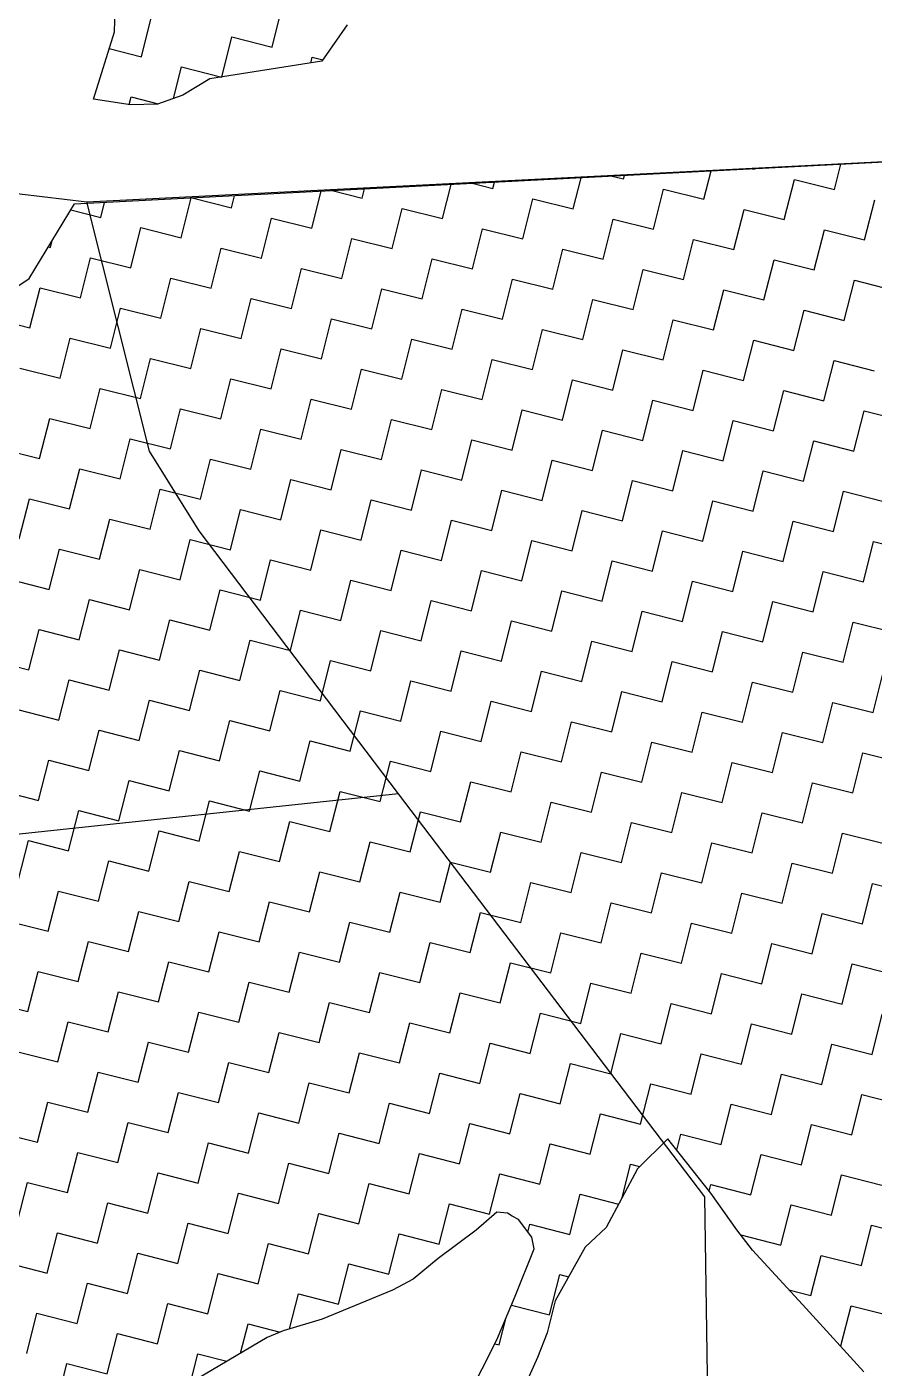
# Model space of a CAD drawing. Header units: metres. Extents: x 281097 to 285452, y 2029380 to 2031700.
# Drawn here: x 283214.8 to 283467.3, y 2030445 to 2030844.6 of the extents above; entities that cross this region are included whole.
import ezdxf

# ---------------------------------------------------------------- set-up
doc = ezdxf.new("R2010")
doc.units = ezdxf.units.M
doc.header["$MEASUREMENT"] = 0
doc.layers.add('POLY_HATCH', color=12, linetype='Continuous')
doc.layers.add('POLY_PARCEL', color=6, linetype='Continuous')

msp = doc.modelspace()

# ---------------------------------------------------------------- linework, layer by layer
at = {"layer": 'POLY_HATCH'}
for p, q in [((283240.97, 2030843.13), (283241.27, 2030853.33)), ((283234.73, 2030823.01), (283240.97, 2030843.13)), ((283310.32, 2030845.23), (283302.72, 2030834.34)), ((283302.72, 2030834.34), (283269.4, 2030829.08)), ((283269.4, 2030829.08), (283261.33, 2030824.27)), ((283245.74, 2030821.37), (283234.73, 2030823.01)), ((283261.33, 2030824.27), (283253.8, 2030821.61)), ((283253.8, 2030821.61), (283245.74, 2030821.37)), ((283229.01, 2030791.84), (283533.37, 2030807.64)), ((283215.5, 2030769.65), (283229.01, 2030791.84)), ((283203.12, 2030761.36), (283215.5, 2030769.65)), ((283405.83, 2030513.37), (283396.77, 2030504.46)), ((283418.66, 2030497.15), (283405.83, 2030513.37)), ((283396.77, 2030504.46), (283387.52, 2030486.98)), ((283426.46, 2030486.22), (283418.66, 2030497.15)), ((283354.88, 2030491.5), (283348.69, 2030486.1)), ((283358.03, 2030491.23), (283354.88, 2030491.5)), ((283359.42, 2030490.35), (283358.03, 2030491.23)), ((283361.31, 2030489.33), (283359.42, 2030490.35)), ((283365.32, 2030484.03), (283361.31, 2030489.33)), ((283387.52, 2030486.98), (283381.2, 2030481.08)), ((283348.69, 2030486.1), (283337.45, 2030477.69)), ((283366.07, 2030480.62), (283365.32, 2030484.03)), ((283431.08, 2030480.23), (283426.46, 2030486.22)), ((283360.36, 2030466.53), (283366.07, 2030480.62)), ((283381.2, 2030481.08), (283372.32, 2030465.11)), ((283381.2, 2030481.08), (283381.2, 2030481.08)), ((283447.03, 2030462.79), (283431.08, 2030480.23)), ((283337.45, 2030477.69), (283329.99, 2030471.54)), ((283329.99, 2030471.54), (283323.81, 2030468.29)), ((283323.81, 2030468.29), (283302.86, 2030459.66)), ((283354.9, 2030453.45), (283360.36, 2030466.53)), ((283372.32, 2030465.11), (283369.9, 2030455.54)), ((283302.86, 2030459.66), (283291.25, 2030456.17)), ((283464.24, 2030443.96), (283447.03, 2030462.79)), ((283291.25, 2030456.17), (283286.46, 2030454.17)), ((283369.9, 2030455.54), (283366.98, 2030448.24)), ((283286.46, 2030454.17), (283240.92, 2030427.32)), ((283345.26, 2030434.46), (283354.9, 2030453.45)), ((283366.98, 2030448.24), (283364.44, 2030442.46))]:
    msp.add_line(p, q, dxfattribs=at)
at = {"layer": 'POLY_HATCH', "linetype": 'Continuous'}
for p, q in [((283248.99, 2030835.7), (283252.02, 2030847.67)), ((283287.94, 2030838.57), (283290.97, 2030850.54)), ((283272.93, 2030829.63), (283275.97, 2030841.6)), ((283275.97, 2030841.6), (283287.94, 2030838.57)), ((283239.42, 2030838.12), (283248.99, 2030835.7)), ((283299.47, 2030833.82), (283299.91, 2030835.54)), ((283299.91, 2030835.54), (283303.01, 2030834.75)), ((283258.59, 2030823.3), (283260.96, 2030832.66)), ((283260.96, 2030832.66), (283272.93, 2030829.63)), ((283245.38, 2030821.42), (283245.96, 2030823.72)), ((283245.96, 2030823.72), (283254.01, 2030821.68)), ((283455.53, 2030796.12), (283457.45, 2030803.7)), ((283377.64, 2030790.37), (283380, 2030799.67)), ((283389.28, 2030800.16), (283392.64, 2030799.31)), ((283392.64, 2030799.31), (283392.9, 2030800.35)), ((283416.58, 2030793.24), (283418.72, 2030801.69)), ((283431.02, 2030802.32), (283431.59, 2030802.18)), ((283431.59, 2030802.18), (283431.63, 2030802.36)), ((283440.53, 2030787.18), (283443.56, 2030799.15)), ((283443.56, 2030799.15), (283455.53, 2030796.12)), ((283299.75, 2030784.62), (283302.54, 2030795.65)), ((283305.81, 2030795.82), (283314.75, 2030793.56)), ((283314.75, 2030793.56), (283315.45, 2030796.32)), ((283338.69, 2030787.49), (283341.27, 2030797.66)), ((283347.55, 2030797.99), (283353.7, 2030796.43)), ((283353.7, 2030796.43), (283354.18, 2030798.33)), ((283401.58, 2030784.3), (283404.61, 2030796.27)), ((283404.61, 2030796.27), (283416.58, 2030793.24)), ((283236.86, 2030787.81), (283238, 2030792.3)), ((283260.8, 2030781.75), (283263.82, 2030793.64)), ((283264.08, 2030793.66), (283275.81, 2030790.69)), ((283275.81, 2030790.69), (283276.73, 2030794.31)), ((283362.64, 2030781.43), (283365.67, 2030793.4)), ((283365.67, 2030793.4), (283377.64, 2030790.37)), ((283464.47, 2030781.11), (283467.5, 2030793.08)), ((283227.94, 2030790.07), (283236.86, 2030787.81)), ((283284.75, 2030775.68), (283287.78, 2030787.65)), ((283287.78, 2030787.65), (283299.75, 2030784.62)), ((283323.69, 2030778.56), (283326.72, 2030790.53)), ((283326.72, 2030790.53), (283338.69, 2030787.49)), ((283386.58, 2030775.37), (283389.61, 2030787.34)), ((283389.61, 2030787.34), (283401.58, 2030784.3)), ((283425.52, 2030778.24), (283428.55, 2030790.21)), ((283428.55, 2030790.21), (283440.53, 2030787.18)), ((283245.8, 2030772.81), (283248.83, 2030784.78)), ((283248.83, 2030784.78), (283260.8, 2030781.75)), ((283347.63, 2030772.49), (283350.66, 2030784.46)), ((283350.66, 2030784.46), (283362.64, 2030781.43)), ((283449.46, 2030772.17), (283452.5, 2030784.14)), ((283452.5, 2030784.14), (283464.47, 2030781.11)), ((283221.22, 2030779.04), (283221.86, 2030778.87)), ((283221.86, 2030778.87), (283222.38, 2030780.95)), ((283269.74, 2030766.74), (283272.77, 2030778.71)), ((283272.77, 2030778.71), (283284.75, 2030775.68)), ((283308.69, 2030769.62), (283311.72, 2030781.59)), ((283311.72, 2030781.59), (283323.69, 2030778.56)), ((283410.52, 2030769.3), (283413.55, 2030781.27)), ((283413.55, 2030781.27), (283425.52, 2030778.24)), ((283230.8, 2030763.87), (283233.83, 2030775.84)), ((283233.83, 2030775.84), (283245.8, 2030772.81)), ((283332.63, 2030763.55), (283335.66, 2030775.52)), ((283335.66, 2030775.52), (283347.63, 2030772.49)), ((283371.57, 2030766.43), (283374.61, 2030778.4)), ((283374.61, 2030778.4), (283386.58, 2030775.37)), ((283434.46, 2030763.24), (283437.49, 2030775.21)), ((283437.49, 2030775.21), (283449.46, 2030772.17)), ((283293.68, 2030760.68), (283296.72, 2030772.65)), ((283296.72, 2030772.65), (283308.69, 2030769.62)), ((283395.52, 2030760.36), (283398.55, 2030772.33)), ((283398.55, 2030772.33), (283410.52, 2030769.3)), ((283215.79, 2030754.93), (283218.83, 2030766.9)), ((283218.83, 2030766.9), (283230.8, 2030763.87)), ((283254.74, 2030757.81), (283257.77, 2030769.78)), ((283257.77, 2030769.78), (283269.74, 2030766.74)), ((283356.57, 2030757.49), (283359.6, 2030769.46)), ((283359.6, 2030769.46), (283371.57, 2030766.43)), ((283458.4, 2030757.17), (283461.43, 2030769.14)), ((283461.43, 2030769.14), (283473.41, 2030766.11)), ((283278.68, 2030751.74), (283281.71, 2030763.71)), ((283281.71, 2030763.71), (283293.68, 2030760.68)), ((283317.63, 2030754.61), (283320.66, 2030766.59)), ((283320.66, 2030766.59), (283332.63, 2030763.55)), ((283380.51, 2030751.42), (283383.54, 2030763.39)), ((283383.54, 2030763.39), (283395.52, 2030760.36)), ((283419.46, 2030754.3), (283422.49, 2030766.27)), ((283422.49, 2030766.27), (283434.46, 2030763.24)), ((283239.74, 2030748.87), (283242.77, 2030760.84)), ((283242.77, 2030760.84), (283254.74, 2030757.81)), ((283341.57, 2030748.55), (283344.6, 2030760.52)), ((283344.6, 2030760.52), (283356.57, 2030757.49)), ((283443.4, 2030748.23), (283446.43, 2030760.2)), ((283446.43, 2030760.2), (283458.4, 2030757.17)), ((283203.82, 2030757.96), (283215.79, 2030754.93)), ((283263.68, 2030742.8), (283266.71, 2030754.77)), ((283266.71, 2030754.77), (283278.68, 2030751.74)), ((283302.62, 2030745.68), (283305.65, 2030757.65)), ((283305.65, 2030757.65), (283317.63, 2030754.61)), ((283404.45, 2030745.36), (283407.49, 2030757.33)), ((283407.49, 2030757.33), (283419.46, 2030754.3)), ((283224.73, 2030739.93), (283227.76, 2030751.9)), ((283227.76, 2030751.9), (283239.74, 2030748.87)), ((283326.56, 2030739.61), (283329.6, 2030751.58)), ((283329.6, 2030751.58), (283341.57, 2030748.55)), ((283365.51, 2030742.48), (283368.54, 2030754.46)), ((283368.54, 2030754.46), (283380.51, 2030751.42)), ((283428.4, 2030739.29), (283431.43, 2030751.26)), ((283431.43, 2030751.26), (283443.4, 2030748.23)), ((283287.62, 2030736.74), (283290.65, 2030748.71)), ((283290.65, 2030748.71), (283302.62, 2030745.68)), ((283389.45, 2030736.42), (283392.48, 2030748.39)), ((283392.48, 2030748.39), (283404.45, 2030745.36)), ((283212.76, 2030742.96), (283224.73, 2030739.93)), ((283248.67, 2030733.86), (283251.71, 2030745.83)), ((283251.71, 2030745.83), (283263.68, 2030742.8)), ((283350.51, 2030733.55), (283353.54, 2030745.52)), ((283353.54, 2030745.52), (283365.51, 2030742.48)), ((283452.34, 2030733.23), (283455.37, 2030745.2)), ((283455.37, 2030745.2), (283467.34, 2030742.17)), ((283272.62, 2030727.8), (283275.65, 2030739.77)), ((283275.65, 2030739.77), (283287.62, 2030736.74)), ((283311.56, 2030730.67), (283314.59, 2030742.64)), ((283314.59, 2030742.64), (283326.56, 2030739.61)), ((283374.45, 2030727.48), (283377.48, 2030739.45)), ((283377.48, 2030739.45), (283389.45, 2030736.42)), ((283413.39, 2030730.36), (283416.42, 2030742.33)), ((283416.42, 2030742.33), (283428.4, 2030739.29)), ((283233.67, 2030724.93), (283236.7, 2030736.9)), ((283236.7, 2030736.9), (283248.67, 2030733.86)), ((283335.5, 2030724.61), (283338.53, 2030736.58)), ((283338.53, 2030736.58), (283350.51, 2030733.55)), ((283437.33, 2030724.29), (283440.37, 2030736.26)), ((283440.37, 2030736.26), (283452.34, 2030733.23)), ((283257.61, 2030718.86), (283260.64, 2030730.83)), ((283260.64, 2030730.83), (283272.62, 2030727.8)), ((283296.56, 2030721.73), (283299.59, 2030733.71)), ((283299.59, 2030733.71), (283311.56, 2030730.67)), ((283398.39, 2030721.42), (283401.42, 2030733.39)), ((283401.42, 2030733.39), (283413.39, 2030730.36)), ((283218.67, 2030715.99), (283221.7, 2030727.96)), ((283221.7, 2030727.96), (283233.67, 2030724.93)), ((283320.5, 2030715.67), (283323.53, 2030727.64)), ((283323.53, 2030727.64), (283335.5, 2030724.61)), ((283359.44, 2030718.54), (283362.48, 2030730.51)), ((283362.48, 2030730.51), (283374.45, 2030727.48)), ((283422.33, 2030715.35), (283425.36, 2030727.32)), ((283425.36, 2030727.32), (283437.33, 2030724.29)), ((283461.28, 2030718.23), (283464.31, 2030730.2)), ((283464.31, 2030730.2), (283476.28, 2030727.16)), ((283281.55, 2030712.8), (283284.59, 2030724.77)), ((283284.59, 2030724.77), (283296.56, 2030721.73)), ((283383.39, 2030712.48), (283386.42, 2030724.45)), ((283386.42, 2030724.45), (283398.39, 2030721.42)), ((283206.7, 2030719.02), (283218.67, 2030715.99)), ((283242.61, 2030709.92), (283245.64, 2030721.89)), ((283245.64, 2030721.89), (283257.61, 2030718.86)), ((283305.5, 2030706.73), (283308.53, 2030718.7)), ((283308.53, 2030718.7), (283320.5, 2030715.67)), ((283344.44, 2030709.6), (283347.47, 2030721.58)), ((283347.47, 2030721.58), (283359.44, 2030718.54)), ((283446.27, 2030709.29), (283449.31, 2030721.26)), ((283449.31, 2030721.26), (283461.28, 2030718.23)), ((283266.55, 2030703.86), (283269.58, 2030715.83)), ((283269.58, 2030715.83), (283281.55, 2030712.8)), ((283368.38, 2030703.54), (283371.42, 2030715.51)), ((283371.42, 2030715.51), (283383.39, 2030712.48)), ((283407.33, 2030706.41), (283410.36, 2030718.38)), ((283410.36, 2030718.38), (283422.33, 2030715.35)), ((283227.61, 2030700.98), (283230.64, 2030712.95)), ((283230.64, 2030712.95), (283242.61, 2030709.92)), ((283329.44, 2030700.67), (283332.47, 2030712.64)), ((283332.47, 2030712.64), (283344.44, 2030709.6)), ((283431.27, 2030700.35), (283434.3, 2030712.32)), ((283434.3, 2030712.32), (283446.27, 2030709.29)), ((283251.55, 2030694.92), (283254.58, 2030706.89)), ((283254.58, 2030706.89), (283266.55, 2030703.86)), ((283290.49, 2030697.79), (283293.53, 2030709.76)), ((283293.53, 2030709.76), (283305.5, 2030706.73)), ((283392.32, 2030697.48), (283395.36, 2030709.45)), ((283395.36, 2030709.45), (283407.33, 2030706.41)), ((283212.6, 2030692.05), (283215.64, 2030704.02)), ((283215.64, 2030704.02), (283227.61, 2030700.98)), ((283314.43, 2030691.73), (283317.47, 2030703.7)), ((283317.47, 2030703.7), (283329.44, 2030700.67)), ((283353.38, 2030694.6), (283356.41, 2030706.57)), ((283356.41, 2030706.57), (283368.38, 2030703.54)), ((283416.27, 2030691.41), (283419.3, 2030703.38)), ((283419.3, 2030703.38), (283431.27, 2030700.35)), ((283455.21, 2030694.28), (283458.24, 2030706.26)), ((283458.24, 2030706.26), (283470.21, 2030703.22)), ((283275.49, 2030688.85), (283278.52, 2030700.82)), ((283278.52, 2030700.82), (283290.49, 2030697.79)), ((283377.32, 2030688.54), (283380.35, 2030700.51)), ((283380.35, 2030700.51), (283392.32, 2030697.48)), ((283236.54, 2030685.98), (283239.58, 2030697.95)), ((283239.58, 2030697.95), (283251.55, 2030694.92)), ((283299.43, 2030682.79), (283302.46, 2030694.76)), ((283302.46, 2030694.76), (283314.43, 2030691.73)), ((283338.38, 2030685.66), (283341.41, 2030697.63)), ((283341.41, 2030697.63), (283353.38, 2030694.6)), ((283440.21, 2030685.35), (283443.24, 2030697.32)), ((283443.24, 2030697.32), (283455.21, 2030694.28)), ((283260.49, 2030679.92), (283263.52, 2030691.89)), ((283263.52, 2030691.89), (283275.49, 2030688.85)), ((283362.32, 2030679.6), (283365.35, 2030691.57)), ((283365.35, 2030691.57), (283377.32, 2030688.54)), ((283401.26, 2030682.47), (283404.3, 2030694.44)), ((283404.3, 2030694.44), (283416.27, 2030691.41)), ((283464.15, 2030679.28), (283467.18, 2030691.25)), ((283467.18, 2030691.25), (283479.15, 2030688.22)), ((283221.54, 2030677.04), (283224.57, 2030689.01)), ((283224.57, 2030689.01), (283236.54, 2030685.98)), ((283323.37, 2030676.72), (283326.41, 2030688.7)), ((283326.41, 2030688.7), (283338.38, 2030685.66)), ((283425.2, 2030676.41), (283428.24, 2030688.38)), ((283428.24, 2030688.38), (283440.21, 2030685.35)), ((283245.48, 2030670.98), (283248.52, 2030682.95)), ((283248.52, 2030682.95), (283260.49, 2030679.92)), ((283284.43, 2030673.85), (283287.46, 2030685.82)), ((283287.46, 2030685.82), (283299.43, 2030682.79)), ((283386.26, 2030673.53), (283389.29, 2030685.5)), ((283389.29, 2030685.5), (283401.26, 2030682.47)), ((283209.57, 2030680.07), (283221.54, 2030677.04)), ((283308.37, 2030667.79), (283311.4, 2030679.76)), ((283311.4, 2030679.76), (283323.37, 2030676.72)), ((283347.31, 2030670.66), (283350.35, 2030682.63)), ((283350.35, 2030682.63), (283362.32, 2030679.6)), ((283410.2, 2030667.47), (283413.23, 2030679.44)), ((283413.23, 2030679.44), (283425.2, 2030676.41)), ((283449.15, 2030670.34), (283452.18, 2030682.31)), ((283452.18, 2030682.31), (283464.15, 2030679.28)), ((283269.42, 2030664.91), (283272.46, 2030676.88)), ((283272.46, 2030676.88), (283284.43, 2030673.85)), ((283371.26, 2030664.6), (283374.29, 2030676.57)), ((283374.29, 2030676.57), (283386.26, 2030673.53)), ((283230.48, 2030662.04), (283233.51, 2030674.01)), ((283233.51, 2030674.01), (283245.48, 2030670.98)), ((283293.37, 2030658.85), (283296.4, 2030670.82)), ((283296.4, 2030670.82), (283308.37, 2030667.79)), ((283332.31, 2030661.72), (283335.34, 2030673.69)), ((283335.34, 2030673.69), (283347.31, 2030670.66)), ((283434.14, 2030661.4), (283437.18, 2030673.37)), ((283437.18, 2030673.37), (283449.15, 2030670.34)), ((283254.42, 2030655.97), (283257.45, 2030667.94)), ((283257.45, 2030667.94), (283269.42, 2030664.91)), ((283356.25, 2030655.66), (283359.29, 2030667.63)), ((283359.29, 2030667.63), (283371.26, 2030664.6)), ((283395.2, 2030658.53), (283398.23, 2030670.5)), ((283398.23, 2030670.5), (283410.2, 2030667.47)), ((283458.08, 2030655.34), (283461.12, 2030667.31)), ((283461.12, 2030667.31), (283473.09, 2030664.28)), ((283215.48, 2030653.1), (283218.51, 2030665.07)), ((283218.51, 2030665.07), (283230.48, 2030662.04)), ((283317.31, 2030652.78), (283320.34, 2030664.75)), ((283320.34, 2030664.75), (283332.31, 2030661.72)), ((283419.14, 2030652.47), (283422.17, 2030664.44)), ((283422.17, 2030664.44), (283434.14, 2030661.4)), ((283239.42, 2030647.04), (283242.45, 2030659.01)), ((283242.45, 2030659.01), (283254.42, 2030655.97)), ((283278.36, 2030649.91), (283281.4, 2030661.88)), ((283281.4, 2030661.88), (283293.37, 2030658.85)), ((283380.19, 2030649.59), (283383.23, 2030661.56)), ((283383.23, 2030661.56), (283395.2, 2030658.53)), ((283203.51, 2030656.13), (283215.48, 2030653.1)), ((283302.31, 2030643.84), (283305.34, 2030655.82)), ((283305.34, 2030655.82), (283317.31, 2030652.78)), ((283341.25, 2030646.72), (283344.28, 2030658.69)), ((283344.28, 2030658.69), (283356.25, 2030655.66)), ((283404.14, 2030643.53), (283407.17, 2030655.5)), ((283407.17, 2030655.5), (283419.14, 2030652.47)), ((283443.08, 2030646.4), (283446.11, 2030658.37)), ((283446.11, 2030658.37), (283458.08, 2030655.34)), ((283263.36, 2030640.97), (283266.39, 2030652.94)), ((283266.39, 2030652.94), (283278.36, 2030649.91)), ((283365.19, 2030640.65), (283368.22, 2030652.62)), ((283368.22, 2030652.62), (283380.19, 2030649.59)), ((283467.02, 2030640.34), (283470.06, 2030652.31)), ((283224.42, 2030638.1), (283227.45, 2030650.07)), ((283227.45, 2030650.07), (283239.42, 2030647.04)), ((283287.3, 2030634.91), (283290.33, 2030646.88)), ((283290.33, 2030646.88), (283302.31, 2030643.84)), ((283326.25, 2030637.78), (283329.28, 2030649.75)), ((283329.28, 2030649.75), (283341.25, 2030646.72)), ((283428.08, 2030637.46), (283431.11, 2030649.43)), ((283431.11, 2030649.43), (283443.08, 2030646.4)), ((283248.36, 2030632.03), (283251.39, 2030644)), ((283251.39, 2030644), (283263.36, 2030640.97)), ((283350.19, 2030631.71), (283353.22, 2030643.69)), ((283353.22, 2030643.69), (283365.19, 2030640.65)), ((283389.13, 2030634.59), (283392.17, 2030646.56)), ((283392.17, 2030646.56), (283404.14, 2030643.53)), ((283452.02, 2030631.4), (283455.05, 2030643.37)), ((283455.05, 2030643.37), (283467.02, 2030640.34)), ((283212.44, 2030641.13), (283224.42, 2030638.1)), ((283311.24, 2030628.84), (283314.28, 2030640.81)), ((283314.28, 2030640.81), (283326.25, 2030637.78)), ((283413.08, 2030628.52), (283416.11, 2030640.49)), ((283416.11, 2030640.49), (283428.08, 2030637.46)), ((283233.35, 2030623.09), (283236.39, 2030635.06)), ((283236.39, 2030635.06), (283248.36, 2030632.03)), ((283272.3, 2030625.97), (283275.33, 2030637.94)), ((283275.33, 2030637.94), (283287.3, 2030634.91)), ((283374.13, 2030625.65), (283377.16, 2030637.62)), ((283377.16, 2030637.62), (283389.13, 2030634.59)), ((283296.24, 2030619.9), (283299.27, 2030631.87)), ((283299.27, 2030631.87), (283311.24, 2030628.84)), ((283335.19, 2030622.78), (283338.22, 2030634.75)), ((283338.22, 2030634.75), (283350.19, 2030631.71)), ((283398.07, 2030619.59), (283401.1, 2030631.56)), ((283401.1, 2030631.56), (283413.08, 2030628.52)), ((283437.02, 2030622.46), (283440.05, 2030634.43)), ((283440.05, 2030634.43), (283452.02, 2030631.4)), ((283257.3, 2030617.03), (283260.33, 2030629)), ((283260.33, 2030629), (283272.3, 2030625.97)), ((283359.13, 2030616.71), (283362.16, 2030628.68)), ((283362.16, 2030628.68), (283374.13, 2030625.65)), ((283460.96, 2030616.39), (283463.99, 2030628.37)), ((283463.99, 2030628.37), (283475.96, 2030625.33)), ((283218.35, 2030614.16), (283221.38, 2030626.13)), ((283221.38, 2030626.13), (283233.35, 2030623.09)), ((283281.24, 2030610.96), (283284.27, 2030622.94)), ((283284.27, 2030622.94), (283296.24, 2030619.9)), ((283320.18, 2030613.84), (283323.21, 2030625.81)), ((283323.21, 2030625.81), (283335.19, 2030622.78)), ((283422.01, 2030613.52), (283425.05, 2030625.49)), ((283425.05, 2030625.49), (283437.02, 2030622.46)), ((283242.29, 2030608.09), (283245.32, 2030620.06)), ((283245.32, 2030620.06), (283257.3, 2030617.03)), ((283344.12, 2030607.77), (283347.16, 2030619.74)), ((283347.16, 2030619.74), (283359.13, 2030616.71)), ((283383.07, 2030610.65), (283386.1, 2030622.62)), ((283386.1, 2030622.62), (283398.07, 2030619.59)), ((283445.96, 2030607.46), (283448.99, 2030619.43)), ((283448.99, 2030619.43), (283460.96, 2030616.39)), ((283206.38, 2030617.19), (283218.35, 2030614.16)), ((283305.18, 2030604.9), (283308.21, 2030616.87)), ((283308.21, 2030616.87), (283320.18, 2030613.84)), ((283407.01, 2030604.58), (283410.04, 2030616.55)), ((283410.04, 2030616.55), (283422.01, 2030613.52)), ((283227.29, 2030599.15), (283230.32, 2030611.12)), ((283230.32, 2030611.12), (283242.29, 2030608.09)), ((283266.23, 2030602.03), (283269.27, 2030614)), ((283269.27, 2030614), (283281.24, 2030610.96)), ((283368.07, 2030601.71), (283371.1, 2030613.68)), ((283371.1, 2030613.68), (283383.07, 2030610.65)), ((283290.18, 2030595.96), (283293.21, 2030607.93)), ((283293.21, 2030607.93), (283305.18, 2030604.9)), ((283329.12, 2030598.83), (283332.15, 2030610.81)), ((283332.15, 2030610.81), (283344.12, 2030607.77)), ((283392.01, 2030595.64), (283395.04, 2030607.61)), ((283395.04, 2030607.61), (283407.01, 2030604.58)), ((283430.95, 2030598.52), (283433.98, 2030610.49)), ((283433.98, 2030610.49), (283445.96, 2030607.46)), ((283251.23, 2030593.09), (283254.26, 2030605.06)), ((283254.26, 2030605.06), (283266.23, 2030602.03)), ((283353.06, 2030592.77), (283356.09, 2030604.74)), ((283356.09, 2030604.74), (283368.07, 2030601.71)), ((283454.89, 2030592.45), (283457.93, 2030604.42)), ((283457.93, 2030604.42), (283469.9, 2030601.39)), ((283212.29, 2030590.21), (283215.32, 2030602.18)), ((283215.32, 2030602.18), (283227.29, 2030599.15)), ((283275.17, 2030587.02), (283278.2, 2030598.99)), ((283278.2, 2030598.99), (283290.18, 2030595.96)), ((283314.12, 2030589.9), (283317.15, 2030601.87)), ((283317.15, 2030601.87), (283329.12, 2030598.83)), ((283415.95, 2030589.58), (283418.98, 2030601.55)), ((283418.98, 2030601.55), (283430.95, 2030598.52)), ((283236.23, 2030584.15), (283239.26, 2030596.12)), ((283239.26, 2030596.12), (283251.23, 2030593.09)), ((283338.06, 2030583.83), (283341.09, 2030595.8)), ((283341.09, 2030595.8), (283353.06, 2030592.77)), ((283377, 2030586.71), (283380.04, 2030598.68)), ((283380.04, 2030598.68), (283392.01, 2030595.64)), ((283439.89, 2030583.51), (283442.92, 2030595.48)), ((283442.92, 2030595.48), (283454.89, 2030592.45)), ((283299.11, 2030580.96), (283302.15, 2030592.93)), ((283302.15, 2030592.93), (283314.12, 2030589.9)), ((283400.95, 2030580.64), (283403.98, 2030592.61)), ((283403.98, 2030592.61), (283415.95, 2030589.58)), ((283221.22, 2030575.21), (283224.26, 2030587.18)), ((283224.26, 2030587.18), (283236.23, 2030584.15)), ((283260.17, 2030578.08), (283263.2, 2030590.05)), ((283263.2, 2030590.05), (283275.17, 2030587.02)), ((283323.06, 2030574.89), (283326.09, 2030586.86)), ((283326.09, 2030586.86), (283338.06, 2030583.83)), ((283362, 2030577.77), (283365.03, 2030589.74)), ((283365.03, 2030589.74), (283377, 2030586.71)), ((283463.83, 2030577.45), (283466.86, 2030589.42)), ((283466.86, 2030589.42), (283478.84, 2030586.39)), ((283284.11, 2030572.02), (283287.14, 2030583.99)), ((283287.14, 2030583.99), (283299.11, 2030580.96)), ((283385.94, 2030571.7), (283388.97, 2030583.67)), ((283388.97, 2030583.67), (283400.95, 2030580.64)), ((283424.89, 2030574.58), (283427.92, 2030586.55)), ((283427.92, 2030586.55), (283439.89, 2030583.51)), ((283245.17, 2030569.15), (283248.2, 2030581.12)), ((283248.2, 2030581.12), (283260.17, 2030578.08)), ((283347, 2030568.83), (283350.03, 2030580.8)), ((283350.03, 2030580.8), (283362, 2030577.77)), ((283448.83, 2030568.51), (283451.86, 2030580.48)), ((283451.86, 2030580.48), (283463.83, 2030577.45)), ((283209.25, 2030578.24), (283221.22, 2030575.21)), ((283269.11, 2030563.08), (283272.14, 2030575.05)), ((283272.14, 2030575.05), (283284.11, 2030572.02)), ((283308.05, 2030565.95), (283311.08, 2030577.93)), ((283311.08, 2030577.93), (283323.06, 2030574.89)), ((283409.88, 2030565.64), (283412.92, 2030577.61)), ((283412.92, 2030577.61), (283424.89, 2030574.58)), ((283230.16, 2030560.21), (283233.19, 2030572.18)), ((283233.19, 2030572.18), (283245.17, 2030569.15)), ((283331.99, 2030559.89), (283335.03, 2030571.86)), ((283335.03, 2030571.86), (283347, 2030568.83)), ((283370.94, 2030562.76), (283373.97, 2030574.73)), ((283373.97, 2030574.73), (283385.94, 2030571.7)), ((283433.83, 2030559.57), (283436.86, 2030571.54)), ((283436.86, 2030571.54), (283448.83, 2030568.51)), ((283293.05, 2030557.02), (283296.08, 2030568.99)), ((283296.08, 2030568.99), (283308.05, 2030565.95)), ((283394.88, 2030556.7), (283397.91, 2030568.67)), ((283397.91, 2030568.67), (283409.88, 2030565.64)), ((283215.16, 2030551.27), (283218.19, 2030563.24)), ((283218.19, 2030563.24), (283230.16, 2030560.21)), ((283254.1, 2030554.14), (283257.14, 2030566.11)), ((283257.14, 2030566.11), (283269.11, 2030563.08)), ((283316.99, 2030550.95), (283320.02, 2030562.92)), ((283320.02, 2030562.92), (283331.99, 2030559.89)), ((283355.94, 2030553.82), (283358.97, 2030565.8)), ((283358.97, 2030565.8), (283370.94, 2030562.76)), ((283457.77, 2030553.51), (283460.8, 2030565.48)), ((283460.8, 2030565.48), (283472.77, 2030562.45)), ((283278.05, 2030548.08), (283281.08, 2030560.05)), ((283281.08, 2030560.05), (283293.05, 2030557.02)), ((283379.88, 2030547.76), (283382.91, 2030559.73)), ((283382.91, 2030559.73), (283394.88, 2030556.7)), ((283418.82, 2030550.63), (283421.85, 2030562.6)), ((283421.85, 2030562.6), (283433.83, 2030559.57)), ((283239.1, 2030545.2), (283242.13, 2030557.17)), ((283242.13, 2030557.17), (283254.1, 2030554.14)), ((283340.93, 2030544.89), (283343.97, 2030556.86)), ((283343.97, 2030556.86), (283355.94, 2030553.82)), ((283442.76, 2030544.57), (283445.8, 2030556.54)), ((283445.8, 2030556.54), (283457.77, 2030553.51)), ((283203.19, 2030554.3), (283215.16, 2030551.27)), ((283263.04, 2030539.14), (283266.08, 2030551.11)), ((283266.08, 2030551.11), (283278.05, 2030548.08)), ((283301.99, 2030542.01), (283305.02, 2030553.98)), ((283305.02, 2030553.98), (283316.99, 2030550.95)), ((283403.82, 2030541.7), (283406.85, 2030553.67)), ((283406.85, 2030553.67), (283418.82, 2030550.63)), ((283224.1, 2030536.27), (283227.13, 2030548.24)), ((283227.13, 2030548.24), (283239.1, 2030545.2)), ((283325.93, 2030535.95), (283328.96, 2030547.92)), ((283328.96, 2030547.92), (283340.93, 2030544.89)), ((283364.87, 2030538.82), (283367.91, 2030550.79)), ((283367.91, 2030550.79), (283379.88, 2030547.76)), ((283427.76, 2030535.63), (283430.79, 2030547.6)), ((283430.79, 2030547.6), (283442.76, 2030544.57)), ((283466.71, 2030538.5), (283469.74, 2030550.48)), ((283286.98, 2030533.07), (283290.02, 2030545.05)), ((283290.02, 2030545.05), (283301.99, 2030542.01)), ((283388.82, 2030532.76), (283391.85, 2030544.73)), ((283391.85, 2030544.73), (283403.82, 2030541.7)), ((283212.13, 2030539.3), (283224.1, 2030536.27)), ((283248.04, 2030530.2), (283251.07, 2030542.17)), ((283251.07, 2030542.17), (283263.04, 2030539.14)), ((283310.93, 2030527.01), (283313.96, 2030538.98)), ((283313.96, 2030538.98), (283325.93, 2030535.95)), ((283349.87, 2030529.88), (283352.9, 2030541.85)), ((283352.9, 2030541.85), (283364.87, 2030538.82)), ((283451.7, 2030529.57), (283454.74, 2030541.54)), ((283454.74, 2030541.54), (283466.71, 2030538.5)), ((283271.98, 2030524.14), (283275.01, 2030536.11)), ((283275.01, 2030536.11), (283286.98, 2030533.07)), ((283373.81, 2030523.82), (283376.85, 2030535.79)), ((283376.85, 2030535.79), (283388.82, 2030532.76)), ((283412.76, 2030526.69), (283415.79, 2030538.66)), ((283415.79, 2030538.66), (283427.76, 2030535.63)), ((283233.04, 2030521.26), (283236.07, 2030533.23)), ((283236.07, 2030533.23), (283248.04, 2030530.2)), ((283334.87, 2030520.94), (283337.9, 2030532.92)), ((283337.9, 2030532.92), (283349.87, 2030529.88)), ((283436.7, 2030520.63), (283439.73, 2030532.6)), ((283439.73, 2030532.6), (283451.7, 2030529.57)), ((283256.98, 2030515.2), (283260.01, 2030527.17)), ((283260.01, 2030527.17), (283271.98, 2030524.14)), ((283295.92, 2030518.07), (283298.96, 2030530.04)), ((283298.96, 2030530.04), (283310.93, 2030527.01)), ((283397.75, 2030517.75), (283400.79, 2030529.72)), ((283400.79, 2030529.72), (283412.76, 2030526.69)), ((283218.03, 2030512.32), (283221.07, 2030524.29)), ((283221.07, 2030524.29), (283233.04, 2030521.26)), ((283319.86, 2030512.01), (283322.9, 2030523.98)), ((283322.9, 2030523.98), (283334.87, 2030520.94)), ((283358.81, 2030514.88), (283361.84, 2030526.85)), ((283361.84, 2030526.85), (283373.81, 2030523.82)), ((283421.7, 2030511.69), (283424.73, 2030523.66)), ((283424.73, 2030523.66), (283436.7, 2030520.63)), ((283460.64, 2030514.56), (283463.67, 2030526.53)), ((283463.67, 2030526.53), (283475.64, 2030523.5)), ((283280.92, 2030509.13), (283283.95, 2030521.1)), ((283283.95, 2030521.1), (283295.92, 2030518.07)), ((283382.75, 2030508.82), (283385.78, 2030520.79)), ((283385.78, 2030520.79), (283397.75, 2030517.75)), ((283206.06, 2030515.36), (283218.03, 2030512.32)), ((283241.97, 2030506.26), (283245.01, 2030518.23)), ((283245.01, 2030518.23), (283256.98, 2030515.2)), ((283304.86, 2030503.07), (283307.89, 2030515.04)), ((283307.89, 2030515.04), (283319.86, 2030512.01)), ((283343.81, 2030505.94), (283346.84, 2030517.91)), ((283346.84, 2030517.91), (283358.81, 2030514.88)), ((283445.64, 2030505.62), (283448.67, 2030517.6)), ((283448.67, 2030517.6), (283460.64, 2030514.56)), ((283265.92, 2030500.19), (283268.95, 2030512.16)), ((283268.95, 2030512.16), (283280.92, 2030509.13)), ((283367.75, 2030499.88), (283370.78, 2030511.85)), ((283370.78, 2030511.85), (283382.75, 2030508.82)), ((283408.52, 2030509.96), (283409.73, 2030514.72)), ((283409.73, 2030514.72), (283421.7, 2030511.69)), ((283226.97, 2030497.32), (283230, 2030509.29)), ((283230, 2030509.29), (283241.97, 2030506.26)), ((283328.8, 2030497), (283331.84, 2030508.97)), ((283331.84, 2030508.97), (283343.81, 2030505.94)), ((283430.63, 2030496.69), (283433.67, 2030508.66)), ((283433.67, 2030508.66), (283445.64, 2030505.62)), ((283250.91, 2030491.26), (283253.95, 2030503.23)), ((283253.95, 2030503.23), (283265.92, 2030500.19)), ((283289.86, 2030494.13), (283292.89, 2030506.1)), ((283292.89, 2030506.1), (283304.86, 2030503.07)), ((283392.2, 2030495.83), (283394.72, 2030505.78)), ((283394.72, 2030505.78), (283397.42, 2030505.1)), ((283211.97, 2030488.38), (283215, 2030500.35)), ((283215, 2030500.35), (283226.97, 2030497.32)), ((283313.8, 2030488.06), (283316.83, 2030500.04)), ((283316.83, 2030500.04), (283328.8, 2030497)), ((283352.74, 2030490.94), (283355.78, 2030502.91)), ((283355.78, 2030502.91), (283367.75, 2030499.88)), ((283418.17, 2030497.77), (283418.66, 2030499.72)), ((283418.66, 2030499.72), (283430.63, 2030496.69)), ((283454.58, 2030490.62), (283457.61, 2030502.59)), ((283457.61, 2030502.59), (283469.58, 2030499.56)), ((283274.86, 2030485.19), (283277.89, 2030497.16)), ((283277.89, 2030497.16), (283289.86, 2030494.13)), ((283376.69, 2030484.87), (283379.72, 2030496.84)), ((283379.72, 2030496.84), (283391.2, 2030493.94)), ((283235.91, 2030482.32), (283238.94, 2030494.29)), ((283238.94, 2030494.29), (283250.91, 2030491.26)), ((283298.8, 2030479.13), (283301.83, 2030491.1)), ((283301.83, 2030491.1), (283313.8, 2030488.06)), ((283337.74, 2030482), (283340.77, 2030493.97)), ((283340.77, 2030493.97), (283352.74, 2030490.94)), ((283439.57, 2030481.68), (283442.61, 2030493.65)), ((283442.61, 2030493.65), (283454.58, 2030490.62)), ((283259.85, 2030476.25), (283262.88, 2030488.22)), ((283262.88, 2030488.22), (283274.86, 2030485.19)), ((283364.13, 2030485.6), (283364.72, 2030487.91)), ((283364.72, 2030487.91), (283376.69, 2030484.87)), ((283463.52, 2030475.62), (283466.55, 2030487.59)), ((283466.55, 2030487.59), (283478.52, 2030484.56)), ((283220.91, 2030473.38), (283223.94, 2030485.35)), ((283223.94, 2030485.35), (283235.91, 2030482.32)), ((283322.74, 2030473.06), (283325.77, 2030485.03)), ((283325.77, 2030485.03), (283337.74, 2030482)), ((283427.63, 2030484.71), (283439.57, 2030481.68)), ((283244.85, 2030467.31), (283247.88, 2030479.28)), ((283247.88, 2030479.28), (283259.85, 2030476.25)), ((283283.79, 2030470.19), (283286.83, 2030482.16)), ((283286.83, 2030482.16), (283298.8, 2030479.13)), ((283208.94, 2030476.41), (283220.91, 2030473.38)), ((283307.74, 2030464.12), (283310.77, 2030476.09)), ((283310.77, 2030476.09), (283322.74, 2030473.06)), ((283448.51, 2030466.68), (283451.54, 2030478.65)), ((283451.54, 2030478.65), (283463.52, 2030475.62)), ((283268.79, 2030461.25), (283271.82, 2030473.22)), ((283271.82, 2030473.22), (283283.79, 2030470.19)), ((283370.62, 2030460.93), (283373.65, 2030472.9)), ((283373.65, 2030472.9), (283376.28, 2030472.24)), ((283229.85, 2030458.38), (283232.88, 2030470.35)), ((283232.88, 2030470.35), (283244.85, 2030467.31)), ((283293.13, 2030456.74), (283295.76, 2030467.16)), ((283295.76, 2030467.16), (283307.74, 2030464.12)), ((283441.95, 2030468.34), (283448.51, 2030466.68)), ((283253.79, 2030452.31), (283256.82, 2030464.28)), ((283256.82, 2030464.28), (283268.79, 2030461.25)), ((283359.22, 2030463.82), (283370.62, 2030460.93)), ((283457.45, 2030451.68), (283460.48, 2030463.65)), ((283460.48, 2030463.65), (283472.45, 2030460.61)), ((283214.84, 2030449.44), (283217.87, 2030461.41)), ((283217.87, 2030461.41), (283229.85, 2030458.38)), ((283355.62, 2030451.99), (283357.67, 2030460.1)), ((283238.78, 2030443.37), (283241.82, 2030455.34)), ((283241.82, 2030455.34), (283253.79, 2030452.31)), ((283278.56, 2030449.51), (283280.76, 2030458.22)), ((283280.76, 2030458.22), (283290.34, 2030455.79)), ((283354.32, 2030452.32), (283355.62, 2030451.99)), ((283457.11, 2030451.76), (283457.45, 2030451.68)), ((283263.58, 2030440.68), (283265.76, 2030449.28)), ((283265.76, 2030449.28), (283274.43, 2030447.08)), ((283223.78, 2030434.43), (283226.81, 2030446.4)), ((283226.81, 2030446.4), (283238.78, 2030443.37))]:
    msp.add_line(p, q, dxfattribs=at)
at = {"layer": 'POLY_PARCEL'}
for p, q in [((282861.15, 2030836.77), (283232.77, 2030792.43)), ((283232.77, 2030792.43), (283533.37, 2030807.64)), ((283251.39, 2030718.22), (283232.77, 2030792.43)), ((283266.21, 2030694.45), (283251.39, 2030718.22)), ((283325.56, 2030616.1), (283266.21, 2030694.45)), ((283325.56, 2030616.1), (282904.32, 2030571.28)), ((283416.84, 2030496.07), (283325.56, 2030616.1)), ((283418.95, 2030361.11), (283416.84, 2030496.07))]:
    msp.add_line(p, q, dxfattribs=at)

doc.saveas('drawing.dxf')
